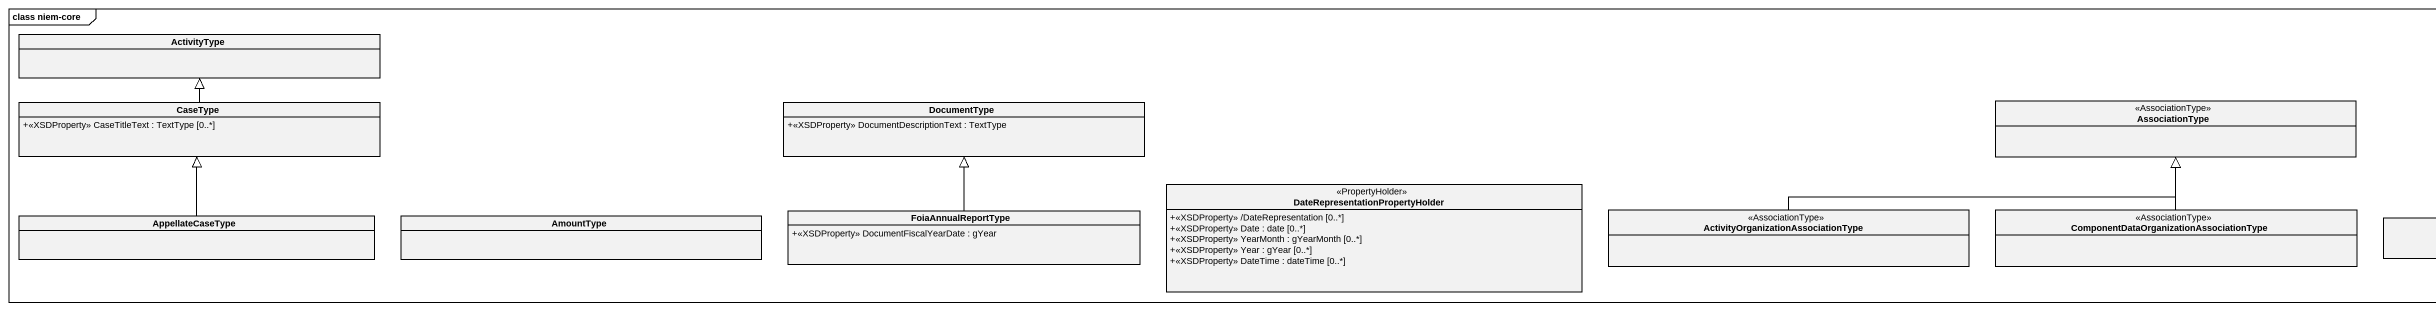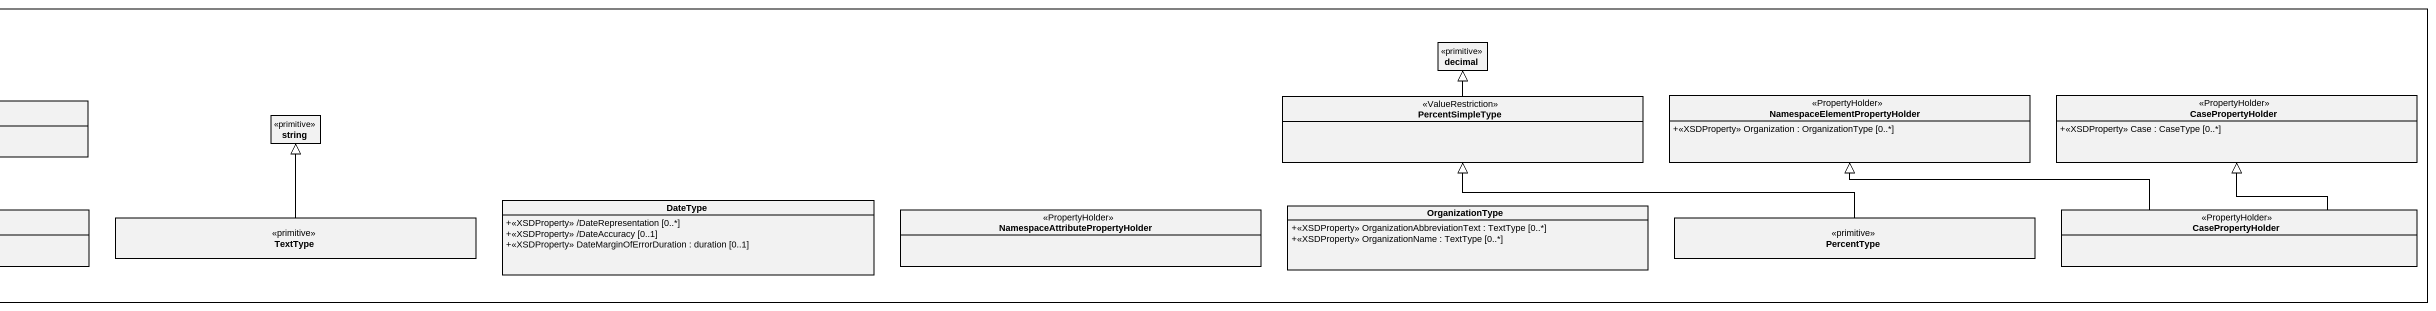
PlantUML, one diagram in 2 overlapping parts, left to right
@startuml
mainframe class niem-core
hide circle
hide empty members
skinparam classAttributeIconSize 0
class ActivityType
class decimal <<primitive>>
class CaseType {
  +<<XSDProperty>> CaseTitleText : TextType [0..*]
}
class DocumentType {
  +<<XSDProperty>> DocumentDescriptionText : TextType
}
class AssociationType <<AssociationType>>
class string <<primitive>>
class PercentSimpleType <<ValueRestriction>>
class "NamespaceElementPropertyHolder" as NamespaceElementPropertyHold <<PropertyHolder>> {
  +<<XSDProperty>> Organization : OrganizationType [0..*]
}
class CasePropertyHolder <<PropertyHolder>> {
  +<<XSDProperty>> Case : CaseType [0..*]
}
class "DateRepresentationPropertyHolder" as DateRepresentationPropertyHo <<PropertyHolder>> {
  +<<XSDProperty>> /DateRepresentation [0..*]
  +<<XSDProperty>> Date : date [0..*]
  +<<XSDProperty>> YearMonth : gYearMonth [0..*]
  +<<XSDProperty>> Year : gYear [0..*]
  +<<XSDProperty>> DateTime : dateTime [0..*]
}
class AppellateCaseType
class AmountType
class FoiaAnnualReportType {
  +<<XSDProperty>> DocumentFiscalYearDate : gYear
}
class "ActivityOrganizationAssociationType" as ActivityOrganizationAssociat <<AssociationType>>
class "ComponentDataOrganizationAssociationType" as ComponentDataOrganizationAss <<AssociationType>>
class TextType <<primitive>>
class DateType {
  +<<XSDProperty>> /DateRepresentation [0..*]
  +<<XSDProperty>> /DateAccuracy [0..1]
  +<<XSDProperty>> DateMarginOfErrorDuration : duration [0..1]
}
class "NamespaceAttributePropertyHolder" as NamespaceAttributePropertyHo <<PropertyHolder>>
class OrganizationType {
  +<<XSDProperty>> OrganizationAbbreviationText : TextType [0..*]
  +<<XSDProperty>> OrganizationName : TextType [0..*]
}
class PercentType <<primitive>>
class "CasePropertyHolder" as CasePropertyHolder_2 <<PropertyHolder>>
CaseType -up-|> ActivityType
PercentSimpleType -up-|> decimal
AppellateCaseType -up-|> CaseType
FoiaAnnualReportType -up-|> DocumentType
ActivityOrganizationAssociat -right-|> AssociationType
ComponentDataOrganizationAss -up-|> AssociationType
TextType -up-|> string
PercentType -left-|> PercentSimpleType
CasePropertyHolder_2 -left-|> NamespaceElementPropertyHold
CasePropertyHolder_2 -up-|> CasePropertyHolder
@enduml
